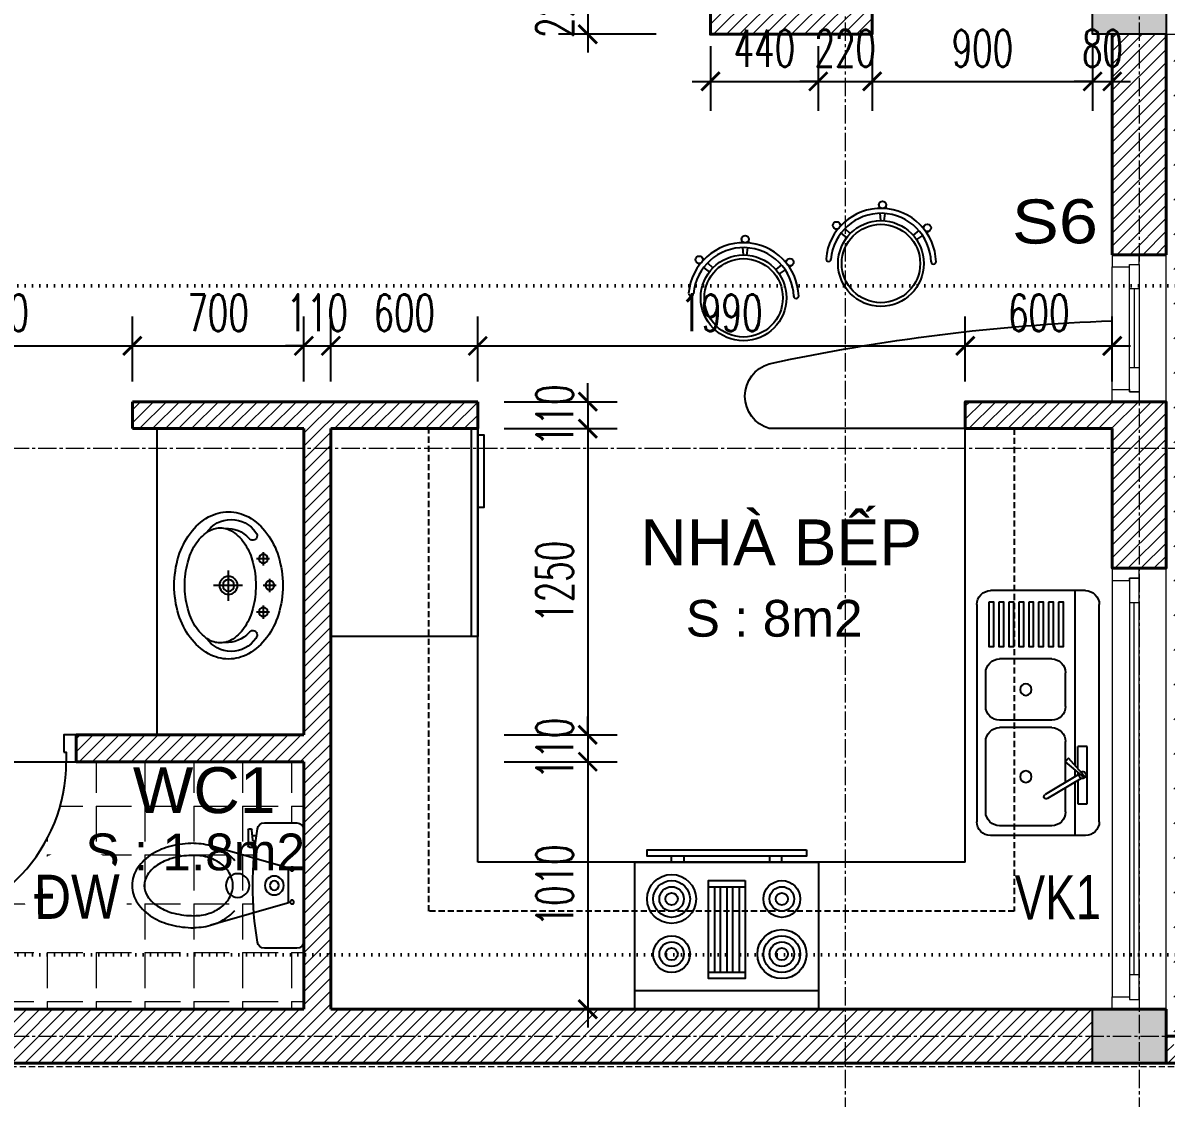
# Model space of a CAD drawing. Header units: millimetres. Extents: x -229618 to 2906, y -178063 to 96806.
# Drawn here: x -200010 to -195343, y -36797 to -32408 of the extents above; entities that cross this region are included whole.
import ezdxf
from ezdxf.enums import TextEntityAlignment as Align

# ---------------------------------------------------------------- set-up
doc = ezdxf.new("R2010")
doc.units = ezdxf.units.MM
doc.header["$LTSCALE"] = 200
doc.header["$MEASUREMENT"] = 0
doc.set_wipeout_variables(frame=1)
doc.header["$PDMODE"] = 3
doc.header["$PDSIZE"] = 50
for name, pattern in [('ACAD_ISO07W100', [3, 0, -3]), ('CENTER2', [1.125, 0.75, -0.125, 0.125, -0.125]), ('DASHED2', [0.375, 0.25, -0.125]), ('HIDDEN2', [0.1875, 0.125, -0.0625])]:
    doc.linetypes.add(name, pattern=pattern)
doc.layers.get('0').update_dxf_attribs({"color": 95, "linetype": 'CONTINUOUS'})
doc.layers.get('DEFPOINTS').update_dxf_attribs({"linetype": 'CONTINUOUS'})
for name, color, linetype, lineweight in [('cat', 1, 'CONTINUOUS', 40), ('hatch', 250, 'CONTINUOUS', 5), ('KH cat', 2, 'HIDDEN2', 50), ('khuat', 8, 'DASHED2', 15), ('nho', 252, 'CONTINUOUS', 15), ('thay', 7, 'CONTINUOUS', 18), ('tim', 18, 'CENTER2', 9)]:
    doc.layers.add(name, color=color, linetype=linetype, lineweight=lineweight)
for name, color, linetype in [('COT', 2, 'CONTINUOUS'), ('CUA', 145, 'CONTINUOUS'), ('DIM', 251, 'CONTINUOUS'), ('NOITHAT', 99, 'CONTINUOUS'), ('TEXT', 33, 'CONTINUOUS'), ('thong ke cua', 7, 'CONTINUOUS'), ('VAT-LIEU', 251, 'CONTINUOUS')]:
    doc.layers.add(name, color=color, linetype=linetype)
doc.styles.add('Aria H iso', font='Vharial_0.ttf')
doc.styles.add('Arial iso', font='vnarial_0.ttf')
doc.styles.add('Scale', font='vnsimli.shx', dxfattribs={"width": 0.65, "bigfont": 'bigfont.shx'})
doc.styles.add('T3', font='Vhavan_0.ttf', dxfattribs={"width": 0.8})
doc.dimstyles.new('Scale', dxfattribs={"dimscale": 75, "dimtxt": 2, "dimasz": 1, "dimexe": 1.6, "dimexo": 0, "dimgap": 0.8, "dimtad": 1, "dimdec": 0, "dimzin": 0, "dimdsep": 46, "dimtxsty": 'Scale', "dimblk": 'ARCHTICK', "dimcen": 0.1, "dimdle": 1, "dimclrd": 256, "dimclre": 256, "dimclrt": 3, "dimadec": 0, "dimazin": 0, "dimtfac": 1, "dimtdec": 0, "dimtix": 1, "dimtmove": 2, "dimatfit": 3, "dimldrblk": 'ARCHTICK', "dimfxl": 0, "dimtolj": 1, "dimtzin": 0, "dimarcsym": 0})
pattern_1 = [(45, (-231220.12, -29953.56), (-26.516504, 26.516504), [])]

# ---------------------------------------------------------------- blocks, each defined once
blk = doc.blocks.new('b4')
at = {"layer": 'NOITHAT'}
for p, q in [((-375, -75), (375, -75)), ((-75, -150), (75, -150)), ((-50, -499.9999), (-50, -150)), ((-25, -150), (-25, -499.9999)), ((0, -499.9999), (0, -150)), ((25, -150), (25, -499.9999)), ((50, -499.9999), (50, -150)), ((75, -499.9999), (-75, -499.9999)), ((-225, -599.9999), (-225, -624.9999)), ((-175, -624.9999), (-175, -599.9999)), ((175, -624.9999), (175, -599.9999)), ((225, -599.9999), (225, -624.9999))]:
    blk.add_line(p, q, dxfattribs=at)
for points in [[(-375, -599.9999), (-375, 0), (375, 0), (375, -599.9999)], [(-75, -524.9999), (-75, -125), (75, -125), (75, -524.9999)], [(-325, -649.9999), (-325, -624.9999), (325, -624.9999), (325, -649.9999)]]:
    blk.add_lwpolyline(points, close=True, dxfattribs=at)
for centre, radius in [((-225, -225.000005), 100), ((-225, -225.000005), 75), ((-225, -225.000005), 50), ((225, -225.000005), 75), ((225, -225.000005), 50), ((-225, -225.000005), 25), ((225, -225.000005), 25), ((225, -450), 100), ((-225, -450), 75), ((-225, -450), 50), ((225, -450), 75), ((225, -450), 50), ((-225, -450), 25), ((225, -450), 25)]:
    blk.add_circle(centre, radius, dxfattribs=at)
blk = doc.blocks.new('A$C64760A6F')
at = {"layer": 'NOITHAT', "linetype": 'Continuous'}
for p, q in [((183.2, 66.3), (94.2, 379.7)), ((328.6, 66.3), (417.7, 379.7)), ((24.1, 222.1), (24.1, 216.9)), ((70.5, 208.1), (28.5, 212)), ((29, 227), (94.2, 227)), ((51.5, 209.9), (51.5, 193.9)), ((74.8, 203.2), (74.8, 202.8)), ((74.8, 202.8), (99, 202.8)), ((79.7, 202.8), (79.7, 195.6)), ((94.2, 202.8), (94.2, 198)), ((99, 222.1), (99, 202.8)), ((0, 161.1), (0, 29)), ((511.8, 29), (511.8, 161.1)), ((323.5, 62.8), (188.3, 62.8)), ((29, 0), (482.9, 0))]:
    blk.add_line(p, q, dxfattribs=at)
for points in [[(83.6, 449.1, -0.061672), (95.2, 542.3, -0.074959), (126.8, 618, -0.107015), (184.8, 679.1, -0.150804), (255.9, 701, -0.150804), (327.1, 679.1, -0.107015), (385, 618, -0.074959), (416.7, 542.3, -0.061672), (428.2, 449.1, -0.061672)], [(132.8, 449.1, -0.061672), (142.8, 530.3, -0.074959), (168.9, 592.5, -0.107015), (212.5, 638.5, -0.150804), (255.9, 651.9, -0.150804), (299.4, 638.5, -0.107015), (343, 592.5, -0.074959), (369, 530.3, -0.061672), (379.1, 449.1, -0.061672)], [(154.5, 281.5, -0.048765), (130.6, 306.9, -0.08725), (96.6, 371.7, -0.077598), (84.5, 449.1, -0.077598)], [(379.1, 449.1, -0.077598), (369.3, 386.4, -0.08725), (343, 336.4, -0.105601), (301.3, 301.1, -0.12364), (255.9, 289.7, -0.12364), (210.5, 301.1, -0.105601), (168.9, 336.4, -0.08725), (142.6, 386.4, -0.077598), (132.8, 449.1, -0.077598)], [(427.3, 449.1, -0.077598), (415.3, 371.7, -0.08725), (381.2, 306.9, -0.048765), (357.3, 281.5, -0.12364)]]:
    blk.add_lwpolyline(points, format="xyb", dxfattribs=at)
for centre, radius in [((255.9, 270.4), 48.3), ((255.9, 120.7), 38.6), ((255.9, 120.7), 18.6), ((188.3, 48.3), 7.73), ((323.5, 48.3), 7.73)]:
    blk.add_circle(centre, radius, dxfattribs=at)
for centre, radius, start, end in [((29, 161.1), 29, 99.3254, 180), ((29, 222.1), 4.83, 90, 180), ((29, 216.9), 4.83, 180, 264.5597), ((255.9, -1221), 1429.5, 80.6746, 99.3254), ((70, 203.2), 4.83, 0, 84.5597), ((94.2, 222.1), 4.83, 0, 90), ((482.9, 161.1), 29, 0, 80.6746), ((187.9, 67.6), 4.83, 195.8599, 270), ((324, 67.6), 4.83, 270, 344.1401), ((29, 29), 29, 180, 270), ((482.9, 29), 29, 270, 0)]:
    blk.add_arc(centre, radius, start, end, dxfattribs=at)
blk = doc.blocks.new('A$C1A7D1725')
at = {"layer": 'CUA'}
for p, q in [((670, 750), (670, 0)), ((100, 690), (310, 690)), ((350, 690), (570, 690))]:
    blk.add_line(p, q, dxfattribs=at)
for points in [[(710, 700), (710, 710), (670, 710), (670, 750), (780, 750), (780, 700)], [(0, 670), (0, 710), (100, 710), (100, 670)], [(0, 670), (0, 710), (670, 710), (670, 670)], [(310, 670), (310, 710), (350, 710), (350, 670)], [(570, 670), (570, 710), (670, 710), (670, 670)], [(710, 50), (710, 40), (670, 40), (670, 0), (780, 0), (780, 50)]]:
    blk.add_lwpolyline(points, close=True, dxfattribs=at)
blk.add_arc((669.9, 709.8), 669.8, 183.4084, 270.006, dxfattribs=at)
blk = doc.blocks.new('ghebar')
for p, q in [((139.6, 195.4), (130.8, 183.1)), ((119.2, 166.8), (101.7, 142.4)), ((139.1, 150.6), (118.7, 128.6)), ((162.6, 176.1), (152.6, 165.3)), ((204.7, 10.5), (174.9, 6.8)), ((240, 15), (224.6, 13.1)), ((204.7, -10.5), (174.9, -6.8)), ((240, -15), (224.6, -13.1)), ((139.1, -150.6), (118.7, -128.6)), ((119.2, -166.8), (101.7, -142.4)), ((139.6, -195.4), (130.8, -183.1)), ((162.6, -176.1), (152.6, -165.3))]:
    blk.add_line(p, q)
for centre, radius in [((150.8, 185.4), 15), ((0, 0), 175), ((0, 0), 160), ((240, 0), 15), ((150.8, -185.4), 15)]:
    blk.add_circle(centre, radius)
for centre, radius, start, end in [((13, 214.6), 10.1, 90.6343, 274.0239), ((0, 0), 205, 273.094, 86.906), ((0, 0), 225, 273.2773, 86.7227), ((13, -214.6), 10.1, 85.9761, 269.3657)]:
    blk.add_arc(centre, radius, start, end)
blk = doc.blocks.new('br7')
at = {"layer": 'NOITHAT'}
for p, q in [((0, -24.4), (0, -71.3)), ((-120.7, -70.3), (-72.4, -70.3)), ((-96.6, -47.8), (-96.6, -94.7)), ((-24.1, -46.9), (24.2, -46.9)), ((72.4, -70.3), (120.7, -70.3)), ((96.6, -47.8), (96.6, -94.7)), ((0, -146.1), (0, -251.3)), ((-55.6, -196.9), (54.6, -196.9))]:
    blk.add_line(p, q, dxfattribs=at)
for points in [[(-267.2, -196.9, 0.128734), (-248.3, -268.9, 0.10631), (-188.9, -336.1, 0.084902), (-105.5, -378, 0.074193), (0, -393.8, 0.074193), (105.5, -378, 0.084902), (188.9, -336.1, 0.10631), (248.3, -268.9, 0.128734), (267.2, -196.9, 0.128734), (248.3, -124.9, 0.10631), (188.9, -57.7, 0.084902), (105.5, -15.7, 0.074193), (0, 0, 0.074193), (-105.5, -15.7, 0.084902), (-188.9, -57.7, 0.10631), (-248.3, -124.9, 0.128734)], [(-208.6, -226.6, 0.148706), (-194.7, -272.3, 0.107099), (-147.5, -317.8, 0.07588), (-83.4, -345, 0.062731), (0, -355.5, 0.062731), (83.4, -345, 0.07588), (147.5, -317.8, 0.107099), (194.7, -272.3, 0.148706), (208.6, -226.6, 0.148706), (194.7, -181, 0.107099), (147.5, -135.5, 0.07588), (83.4, -108.2, 0.062731), (0, -97.7, 0.062731), (-83.4, -108.2, 0.07588), (-147.5, -135.5, 0.107099), (-194.7, -181, 0.148706)]]:
    blk.add_lwpolyline(points, format="xyb", close=True, dxfattribs=at)
for centre, radius in [((0, -46.9), 16.4), ((-96.6, -70.3), 16.4), ((96.6, -70.3), 16.4), ((0, -196.9), 32.8), ((0, -196.9), 21.1)]:
    blk.add_circle(centre, radius, dxfattribs=at)
for centre, radius, start, end in [((-131, -187), 108.3, 124.3843, 235.9122), ((-99.5, -202.7), 107.5, 132.2084, 183.6092), ((-180.3, -109.1), 16.4, 301.6026, 135.863), ((180.3, -109.1), 16.4, 44.137, 238.3974), ((99.5, -202.7), 107.5, 356.3908, 47.7916), ((131, -187), 108.3, 304.0878, 55.6157)]:
    blk.add_arc(centre, radius, start, end, dxfattribs=at)
blk = doc.blocks.new('cr2k')
for p, q in [((-543.4, 0), (343.4, 0)), ((-599.8, -56.4), (-599.8, -443.5)), ((-470.1, -49.9), (-235.8, -49.9)), ((-470.1, -87.5), (-470.1, -49.9)), ((-374.6, -87.5), (-470.1, -87.5)), ((-366.5, -74), (-449.3, -211.7)), ((-349, -82.3), (-432.4, -221.1)), ((-366.4, -73.8), (-366.5, -74)), ((-299.3, -139.1), (-362, -64.8)), ((-356.9, -60.2), (-284.6, -125.1)), ((-342.9, -87.5), (-352.1, -87.5)), ((-348.9, -82.2), (-349, -82.3)), ((-326.5, -87.5), (-235.8, -87.5)), ((-235.8, -49.9), (-235.8, -87.5)), ((399.8, -56.4), (399.8, -443.5)), ((-382.2, -100.1), (-598.7, -100.1)), ((-503.4, -137.6), (-404.7, -137.6)), ((-382.2, -137.6), (-215.9, -137.6)), ((-332.3, -100.1), (-359.7, -100.1)), ((399.8, -100.1), (-312.4, -100.1)), ((-284.6, -125.1), (-299.3, -139.1)), ((-73, -137.6), (64.5, -137.6)), ((-559.8, -194), (-559.8, -407.4)), ((-159.4, -194), (-159.4, -407.4)), ((-129.4, -194), (-129.4, -407.4)), ((121, -194), (121, -407.4)), ((-503.4, -463.8), (-215.9, -463.8)), ((-73, -463.8), (64.5, -463.8)), ((343.4, -499.9), (-543.4, -499.9))]:
    blk.add_line(p, q)
for points in [[(352.6, -166.6), (171.3, -166.6), (171.3, -146.3), (352.6, -146.3)], [(352.6, -207.1), (171.3, -207.1), (171.3, -186.8), (352.6, -186.8)], [(352.6, -247.7), (171.3, -247.7), (171.3, -227.4), (352.6, -227.4)], [(352.6, -288.3), (171.3, -288.3), (171.3, -268), (352.6, -268)], [(352.6, -328.8), (171.3, -328.8), (171.3, -308.5), (352.6, -308.5)], [(352.6, -369.4), (171.3, -369.4), (171.3, -349.1), (352.6, -349.1)], [(352.6, -410), (171.3, -410), (171.3, -389.7), (352.6, -389.7)], [(352.6, -450.5), (171.3, -450.5), (171.3, -430.3), (352.6, -430.3)]]:
    blk.add_lwpolyline(points, close=True)
for centre in [(-359.6, -300.1), (-4.2, -300.1)]:
    blk.add_circle(centre, 23.4)
for centre, radius, start, end in [((-543.4, -56.4), 56.4, 89.9999, 180), ((343.4, -56.4), 56.4, 0, 90.0001), ((-352.5, -68.3), 14.3, 331.1886, 289.501), ((-356.5, -65.8), 5.65, 94.3974, 170.1439), ((-503.4, -194), 56.4, 90, 180), ((-215.9, -194), 56.4, 0, 90), ((-73, -194), 56.4, 90, 180), ((64.5, -194), 56.4, 0, 90), ((-440.7, -216.2), 9.67, 152.0442, 329.8501), ((-503.4, -407.4), 56.4, 180, 270), ((-215.9, -407.4), 56.4, 270, 0), ((-73, -407.4), 56.4, 180, 270), ((64.5, -407.4), 56.4, 270, 0), ((-543.4, -443.5), 56.4, 180, 270), ((343.4, -443.5), 56.4, 270, 0)]:
    blk.add_arc(centre, radius, start, end)
blk = doc.blocks.new('_ArchTick')
at = {"color": 0, "linetype": 'ByBlock', "const_width": 0.15}
blk.add_lwpolyline([(-0.5, -0.5), (0.5, 0.5)], dxfattribs=at)
blk = doc.blocks.new('*D282')
at = {"layer": 'DEFPOINTS', "color": 0, "linetype": 'Continuous'}
for p in [(-199563, -33726.6), (-200743, -33871.5), (-199563, -33871.5)]:
    blk.add_point(p, dxfattribs=at)
at = {"layer": 'DIM', "linetype": 'Continuous', "lineweight": -2}
for p, q in [((-200743, -33871.5), (-200743, -33606.6)), ((-199563, -33871.5), (-199563, -33606.6)), ((-200818, -33726.6), (-199488, -33726.6))]:
    blk.add_line(p, q, dxfattribs=at)
at = {"layer": 'DIM', "linetype": 'Continuous', "lineweight": -2, "xscale": 75, "yscale": 75, "zscale": 75, "rotation": 180}
blk.add_blockref('_ArchTick', (-200743, -33726.6), dxfattribs=at)
at = {"layer": 'DIM', "linetype": 'Continuous', "lineweight": -2, "xscale": 75, "yscale": 75, "zscale": 75}
blk.add_blockref('_ArchTick', (-199563, -33726.6), dxfattribs=at)
at = {"layer": 'DIM', "color": 3, "linetype": 'Continuous', "insert": (-200153, -33591.6), "char_height": 150, "attachment_point": 5, "style": 'Scale'}
blk.add_mtext('\\A1;1180', dxfattribs=at)
blk = doc.blocks.new('*D283')
at = {"layer": 'DEFPOINTS', "color": 0, "linetype": 'Continuous'}
for p in [(-198863, -33726.6), (-199563, -33871.5), (-198863, -33871.5)]:
    blk.add_point(p, dxfattribs=at)
at = {"layer": 'DIM', "linetype": 'Continuous', "lineweight": -2}
for p, q in [((-199563, -33871.5), (-199563, -33606.6)), ((-198863, -33871.5), (-198863, -33606.6)), ((-199638, -33726.6), (-198788, -33726.6))]:
    blk.add_line(p, q, dxfattribs=at)
at = {"layer": 'DIM', "linetype": 'Continuous', "lineweight": -2, "xscale": 75, "yscale": 75, "zscale": 75, "rotation": 180}
blk.add_blockref('_ArchTick', (-199563, -33726.6), dxfattribs=at)
at = {"layer": 'DIM', "linetype": 'Continuous', "lineweight": -2, "xscale": 75, "yscale": 75, "zscale": 75}
blk.add_blockref('_ArchTick', (-198863, -33726.6), dxfattribs=at)
at = {"layer": 'DIM', "color": 3, "linetype": 'Continuous', "insert": (-199213, -33591.6), "char_height": 150, "attachment_point": 5, "style": 'Scale'}
blk.add_mtext('\\A1;700', dxfattribs=at)
blk = doc.blocks.new('*D284')
at = {"layer": 'DEFPOINTS', "color": 0, "linetype": 'Continuous'}
for p in [(-198753, -33726.6), (-198863, -33871.5), (-198753, -33871.5)]:
    blk.add_point(p, dxfattribs=at)
at = {"layer": 'DIM', "linetype": 'Continuous', "lineweight": -2}
for p, q in [((-198863, -33871.5), (-198863, -33606.6)), ((-198753, -33871.5), (-198753, -33606.6)), ((-198863, -33726.6), (-198938, -33726.6)), ((-198863, -33726.6), (-198753, -33726.6)), ((-198753, -33726.6), (-198678, -33726.6))]:
    blk.add_line(p, q, dxfattribs=at)
at = {"layer": 'DIM', "linetype": 'Continuous', "lineweight": -2, "xscale": 75, "yscale": 75, "zscale": 75}
blk.add_blockref('_ArchTick', (-198863, -33726.6), dxfattribs=at)
at = {"layer": 'DIM', "linetype": 'Continuous', "lineweight": -2, "xscale": 75, "yscale": 75, "zscale": 75, "rotation": 180}
blk.add_blockref('_ArchTick', (-198753, -33726.6), dxfattribs=at)
at = {"layer": 'DIM', "color": 3, "linetype": 'Continuous', "insert": (-198808, -33591.6), "char_height": 150, "attachment_point": 5, "style": 'Scale'}
blk.add_mtext('\\A1;110', dxfattribs=at)
blk = doc.blocks.new('*D285')
at = {"layer": 'DEFPOINTS', "color": 0, "linetype": 'Continuous'}
for p in [(-198153, -33726.6), (-198753, -33871.5), (-198153, -33871.5)]:
    blk.add_point(p, dxfattribs=at)
at = {"layer": 'DIM', "linetype": 'Continuous', "lineweight": -2}
for p, q in [((-198753, -33871.5), (-198753, -33606.6)), ((-198153, -33871.5), (-198153, -33606.6)), ((-198828, -33726.6), (-198078, -33726.6))]:
    blk.add_line(p, q, dxfattribs=at)
at = {"layer": 'DIM', "linetype": 'Continuous', "lineweight": -2, "xscale": 75, "yscale": 75, "zscale": 75, "rotation": 180}
blk.add_blockref('_ArchTick', (-198753, -33726.6), dxfattribs=at)
at = {"layer": 'DIM', "linetype": 'Continuous', "lineweight": -2, "xscale": 75, "yscale": 75, "zscale": 75}
blk.add_blockref('_ArchTick', (-198153, -33726.6), dxfattribs=at)
at = {"layer": 'DIM', "color": 3, "linetype": 'Continuous', "insert": (-198453, -33591.6), "char_height": 150, "attachment_point": 5, "style": 'Scale'}
blk.add_mtext('\\A1;600', dxfattribs=at)
blk = doc.blocks.new('*D286')
at = {"layer": 'DEFPOINTS', "color": 0, "linetype": 'Continuous'}
for p in [(-196163, -33726.6), (-198153, -33871.5), (-196163, -33871.5)]:
    blk.add_point(p, dxfattribs=at)
at = {"layer": 'DIM', "linetype": 'Continuous', "lineweight": -2}
for p, q in [((-198153, -33871.5), (-198153, -33606.6)), ((-196163, -33871.5), (-196163, -33606.6)), ((-198228, -33726.6), (-196088, -33726.6))]:
    blk.add_line(p, q, dxfattribs=at)
at = {"layer": 'DIM', "linetype": 'Continuous', "lineweight": -2, "xscale": 75, "yscale": 75, "zscale": 75, "rotation": 180}
blk.add_blockref('_ArchTick', (-198153, -33726.6), dxfattribs=at)
at = {"layer": 'DIM', "linetype": 'Continuous', "lineweight": -2, "xscale": 75, "yscale": 75, "zscale": 75}
blk.add_blockref('_ArchTick', (-196163, -33726.6), dxfattribs=at)
at = {"layer": 'DIM', "color": 3, "linetype": 'Continuous', "insert": (-197158, -33591.6), "char_height": 150, "attachment_point": 5, "style": 'Scale'}
blk.add_mtext('\\A1;1990', dxfattribs=at)
blk = doc.blocks.new('*D287')
at = {"layer": 'DEFPOINTS', "color": 0, "linetype": 'Continuous'}
for p in [(-195563, -33726.6), (-196163, -33871.5), (-195563, -33871.5)]:
    blk.add_point(p, dxfattribs=at)
at = {"layer": 'DIM', "linetype": 'Continuous', "lineweight": -2}
for p, q in [((-196163, -33871.5), (-196163, -33606.6)), ((-195563, -33871.5), (-195563, -33606.6)), ((-196238, -33726.6), (-195488, -33726.6))]:
    blk.add_line(p, q, dxfattribs=at)
at = {"layer": 'DIM', "linetype": 'Continuous', "lineweight": -2, "xscale": 75, "yscale": 75, "zscale": 75, "rotation": 180}
blk.add_blockref('_ArchTick', (-196163, -33726.6), dxfattribs=at)
at = {"layer": 'DIM', "linetype": 'Continuous', "lineweight": -2, "xscale": 75, "yscale": 75, "zscale": 75}
blk.add_blockref('_ArchTick', (-195563, -33726.6), dxfattribs=at)
at = {"layer": 'DIM', "color": 3, "linetype": 'Continuous', "insert": (-195863, -33591.6), "char_height": 150, "attachment_point": 5, "style": 'Scale'}
blk.add_mtext('\\A1;600', dxfattribs=at)
blk = doc.blocks.new('*D309')
at = {"layer": 'DEFPOINTS', "color": 0, "linetype": 'Continuous'}
for p in [(-197424.5, -32234.5), (-197704, -32454.5), (-197424.5, -32454.5)]:
    blk.add_point(p, dxfattribs=at)
at = {"layer": 'DIM', "linetype": 'Continuous', "lineweight": -2}
for p, q in [((-197704, -32234.5), (-197704, -32159.5)), ((-197424.5, -32234.5), (-197824, -32234.5)), ((-197704, -32234.5), (-197704, -32454.5)), ((-197424.5, -32454.5), (-197824, -32454.5)), ((-197704, -32454.5), (-197704, -32529.5))]:
    blk.add_line(p, q, dxfattribs=at)
at = {"layer": 'DIM', "linetype": 'Continuous', "lineweight": -2, "xscale": 75, "yscale": 75, "zscale": 75}
for p, rotation in [((-197704, -32234.5), 270), ((-197704, -32454.5), 90)]:
    blk.add_blockref('_ArchTick', p, dxfattribs=dict(at, rotation=rotation))
at = {"layer": 'DIM', "color": 3, "linetype": 'Continuous', "insert": (-197839, -32344.5), "char_height": 150, "attachment_point": 5, "rotation": 90, "style": 'Scale'}
blk.add_mtext('\\A1;220', dxfattribs=at)
blk = doc.blocks.new('*D310')
at = {"layer": 'DEFPOINTS', "color": 0, "linetype": 'Continuous'}
for p in [(-198045.3, -33954.5), (-198045.3, -34064.5), (-197704, -34064.5)]:
    blk.add_point(p, dxfattribs=at)
at = {"layer": 'DIM', "linetype": 'Continuous', "lineweight": -2}
for p, q in [((-197704, -33954.5), (-197704, -33879.5)), ((-198045.3, -33954.5), (-197584, -33954.5)), ((-197704, -33954.5), (-197704, -34064.5)), ((-198045.3, -34064.5), (-197584, -34064.5)), ((-197704, -34064.5), (-197704, -34139.5))]:
    blk.add_line(p, q, dxfattribs=at)
at = {"layer": 'DIM', "linetype": 'Continuous', "lineweight": -2, "xscale": 75, "yscale": 75, "zscale": 75}
for p, rotation in [((-197704, -33954.5), 270), ((-197704, -34064.5), 90)]:
    blk.add_blockref('_ArchTick', p, dxfattribs=dict(at, rotation=rotation))
at = {"layer": 'DIM', "color": 3, "linetype": 'Continuous', "insert": (-197839, -34009.5), "char_height": 150, "attachment_point": 5, "rotation": 90, "style": 'Scale'}
blk.add_mtext('\\A1;110', dxfattribs=at)
blk = doc.blocks.new('*D311')
at = {"layer": 'DEFPOINTS', "color": 0, "linetype": 'Continuous'}
for p in [(-198045.3, -34064.5), (-198045.3, -35314.5), (-197704, -35314.5)]:
    blk.add_point(p, dxfattribs=at)
at = {"layer": 'DIM', "linetype": 'Continuous', "lineweight": -2}
for p, q in [((-197704, -33989.5), (-197704, -35389.5)), ((-198045.3, -34064.5), (-197584, -34064.5)), ((-198045.3, -35314.5), (-197584, -35314.5))]:
    blk.add_line(p, q, dxfattribs=at)
at = {"layer": 'DIM', "linetype": 'Continuous', "lineweight": -2, "xscale": 75, "yscale": 75, "zscale": 75}
for p, rotation in [((-197704, -34064.5), 90), ((-197704, -35314.5), 270)]:
    blk.add_blockref('_ArchTick', p, dxfattribs=dict(at, rotation=rotation))
at = {"layer": 'DIM', "color": 3, "linetype": 'Continuous', "insert": (-197839, -34689.5), "char_height": 150, "attachment_point": 5, "rotation": 90, "style": 'Scale'}
blk.add_mtext('\\A1;1250', dxfattribs=at)
blk = doc.blocks.new('*D312')
at = {"layer": 'DEFPOINTS', "color": 0, "linetype": 'Continuous'}
for p in [(-198045.3, -35314.5), (-198045.3, -35424.5), (-197704, -35424.5)]:
    blk.add_point(p, dxfattribs=at)
at = {"layer": 'DIM', "linetype": 'Continuous', "lineweight": -2}
for p, q in [((-197704, -35314.5), (-197704, -35239.5)), ((-198045.3, -35314.5), (-197584, -35314.5)), ((-197704, -35314.5), (-197704, -35424.5)), ((-198045.3, -35424.5), (-197584, -35424.5)), ((-197704, -35424.5), (-197704, -35499.5))]:
    blk.add_line(p, q, dxfattribs=at)
at = {"layer": 'DIM', "linetype": 'Continuous', "lineweight": -2, "xscale": 75, "yscale": 75, "zscale": 75}
for p, rotation in [((-197704, -35314.5), 270), ((-197704, -35424.5), 90)]:
    blk.add_blockref('_ArchTick', p, dxfattribs=dict(at, rotation=rotation))
at = {"layer": 'DIM', "color": 3, "linetype": 'Continuous', "insert": (-197839, -35369.5), "char_height": 150, "attachment_point": 5, "rotation": 90, "style": 'Scale'}
blk.add_mtext('\\A1;110', dxfattribs=at)
blk = doc.blocks.new('*D313')
at = {"layer": 'DEFPOINTS', "color": 0, "linetype": 'Continuous'}
for p in [(-198045.3, -35424.5), (-198045.3, -36434.5), (-197704, -36434.5)]:
    blk.add_point(p, dxfattribs=at)
at = {"layer": 'DIM', "linetype": 'Continuous', "lineweight": -2}
for p, q in [((-197704, -35349.5), (-197704, -36509.5)), ((-198045.3, -35424.5), (-197584, -35424.5)), ((-198045.3, -36434.5), (-197584, -36434.5))]:
    blk.add_line(p, q, dxfattribs=at)
at = {"layer": 'DIM', "linetype": 'Continuous', "lineweight": -2, "xscale": 75, "yscale": 75, "zscale": 75}
for p, rotation in [((-197704, -35424.5), 90), ((-197704, -36434.5), 270)]:
    blk.add_blockref('_ArchTick', p, dxfattribs=dict(at, rotation=rotation))
at = {"layer": 'DIM', "color": 3, "linetype": 'Continuous', "insert": (-197839, -35929.5), "char_height": 150, "attachment_point": 5, "rotation": 90, "style": 'Scale'}
blk.add_mtext('\\A1;1010', dxfattribs=at)
blk = doc.blocks.new('*D317')
at = {"layer": 'DEFPOINTS', "color": 0, "linetype": 'Continuous'}
for p in [(-197203, -32503.5), (-196763, -32503.5), (-196763, -32647.3)]:
    blk.add_point(p, dxfattribs=at)
at = {"layer": 'DIM', "linetype": 'Continuous', "lineweight": -2}
for p, q in [((-197203, -32503.5), (-197203, -32767.3)), ((-196763, -32503.5), (-196763, -32767.3)), ((-197278, -32647.3), (-196688, -32647.3))]:
    blk.add_line(p, q, dxfattribs=at)
at = {"layer": 'DIM', "linetype": 'Continuous', "lineweight": -2, "xscale": 75, "yscale": 75, "zscale": 75, "rotation": 180}
blk.add_blockref('_ArchTick', (-197203, -32647.3), dxfattribs=at)
at = {"layer": 'DIM', "linetype": 'Continuous', "lineweight": -2, "xscale": 75, "yscale": 75, "zscale": 75}
blk.add_blockref('_ArchTick', (-196763, -32647.3), dxfattribs=at)
at = {"layer": 'DIM', "color": 3, "linetype": 'Continuous', "insert": (-196983, -32512.3), "char_height": 150, "attachment_point": 5, "style": 'Scale'}
blk.add_mtext('\\A1;440', dxfattribs=at)
blk = doc.blocks.new('*D318')
at = {"layer": 'DEFPOINTS', "color": 0, "linetype": 'Continuous'}
for p in [(-196763, -32503.5), (-196543, -32503.5), (-196543, -32647.3)]:
    blk.add_point(p, dxfattribs=at)
at = {"layer": 'DIM', "linetype": 'Continuous', "lineweight": -2}
for p, q in [((-196763, -32503.5), (-196763, -32767.3)), ((-196543, -32503.5), (-196543, -32767.3)), ((-196763, -32647.3), (-196838, -32647.3)), ((-196763, -32647.3), (-196543, -32647.3)), ((-196543, -32647.3), (-196468, -32647.3))]:
    blk.add_line(p, q, dxfattribs=at)
at = {"layer": 'DIM', "linetype": 'Continuous', "lineweight": -2, "xscale": 75, "yscale": 75, "zscale": 75}
blk.add_blockref('_ArchTick', (-196763, -32647.3), dxfattribs=at)
at = {"layer": 'DIM', "linetype": 'Continuous', "lineweight": -2, "xscale": 75, "yscale": 75, "zscale": 75, "rotation": 180}
blk.add_blockref('_ArchTick', (-196543, -32647.3), dxfattribs=at)
at = {"layer": 'DIM', "color": 3, "linetype": 'Continuous', "insert": (-196653, -32512.3), "char_height": 150, "attachment_point": 5, "style": 'Scale'}
blk.add_mtext('\\A1;220', dxfattribs=at)
blk = doc.blocks.new('*D319')
at = {"layer": 'DEFPOINTS', "color": 0, "linetype": 'Continuous'}
for p in [(-196543, -32503.5), (-195643, -32503.5), (-195643, -32647.3)]:
    blk.add_point(p, dxfattribs=at)
at = {"layer": 'DIM', "linetype": 'Continuous', "lineweight": -2}
for p, q in [((-196543, -32503.5), (-196543, -32767.3)), ((-195643, -32503.5), (-195643, -32767.3)), ((-196618, -32647.3), (-195568, -32647.3))]:
    blk.add_line(p, q, dxfattribs=at)
at = {"layer": 'DIM', "linetype": 'Continuous', "lineweight": -2, "xscale": 75, "yscale": 75, "zscale": 75, "rotation": 180}
blk.add_blockref('_ArchTick', (-196543, -32647.3), dxfattribs=at)
at = {"layer": 'DIM', "linetype": 'Continuous', "lineweight": -2, "xscale": 75, "yscale": 75, "zscale": 75}
blk.add_blockref('_ArchTick', (-195643, -32647.3), dxfattribs=at)
at = {"layer": 'DIM', "color": 3, "linetype": 'Continuous', "insert": (-196093, -32512.3), "char_height": 150, "attachment_point": 5, "style": 'Scale'}
blk.add_mtext('\\A1;900', dxfattribs=at)
blk = doc.blocks.new('*D320')
at = {"layer": 'DEFPOINTS', "color": 0, "linetype": 'Continuous'}
for p in [(-195643, -32503.5), (-195563, -32503.5), (-195563, -32647.3)]:
    blk.add_point(p, dxfattribs=at)
at = {"layer": 'DIM', "linetype": 'Continuous', "lineweight": -2}
for p, q in [((-195643, -32503.5), (-195643, -32767.3)), ((-195563, -32503.5), (-195563, -32767.3)), ((-195643, -32647.3), (-195718, -32647.3)), ((-195643, -32647.3), (-195563, -32647.3)), ((-195563, -32647.3), (-195488, -32647.3))]:
    blk.add_line(p, q, dxfattribs=at)
at = {"layer": 'DIM', "linetype": 'Continuous', "lineweight": -2, "xscale": 75, "yscale": 75, "zscale": 75}
blk.add_blockref('_ArchTick', (-195643, -32647.3), dxfattribs=at)
at = {"layer": 'DIM', "linetype": 'Continuous', "lineweight": -2, "xscale": 75, "yscale": 75, "zscale": 75, "rotation": 180}
blk.add_blockref('_ArchTick', (-195563, -32647.3), dxfattribs=at)
at = {"layer": 'DIM', "color": 3, "linetype": 'Continuous', "insert": (-195603, -32512.3), "char_height": 150, "attachment_point": 5, "style": 'Scale'}
blk.add_mtext('\\A1;80', dxfattribs=at)
blk = doc.blocks.new('kh cua')
at = {"ltscale": 600}
blk.add_wipeout([(0, 210.4), (-65, 200.1), (-123.6, 170.2), (-170.2, 123.6), (-200.1, 65), (-210.4, 0), (-200.1, -65), (-170.2, -123.6), (-123.6, -170.2), (-65, -200.1), (0, -210.4), (65, -200.1), (123.6, -170.2), (170.2, -123.6), (200.1, -65), (210.4, 0), (200.1, 65), (170.2, 123.6), (123.6, 170.2), (65, 200.1)], dxfattribs=at).dxf.layer = 'thong ke cua'
at = {"layer": 'thong ke cua', "color": 1, "style": 'T3', "width": 0.973787}
blk.add_attdef('AA', text='', height=180, rotation=0.3157, dxfattribs=at).set_placement((-171.5, -80.9), (179.8, -78.9), align=Align.FIT)

msp = doc.modelspace()

# ---------------------------------------------------------------- hatches: boundary and pattern name
at = {"layer": 'hatch', "linetype": 'Continuous'}
h = msp.add_hatch(dxfattribs=at)
h.set_pattern_fill('BT', color=256, scale=100, style=0)
h.set_pattern_definition([(0, (83.29, 12.83), (0, 100), [0, -100]), (0, (12.65, 56.06), (0, 100), [0, -100]), (0, (15.78, 38.46), (0, 100), [0, -100]), (0, (51, 46.67), (0, 100), [0, -100]), (0, (32.02, 75.43), (0, 100), [0, -100]), (0, (26.93, 62.72), (0, 100), [0, -100]), (0, (35.94, 84.04), (0, 100), [0, -100]), (0, (22.04, 92.45), (0, 100), [0, -100]), (0, (41.22, 70.54), (0, 100), [0, -100]), (0, (9.13, 70.93), (0, 100), [0, -100]), (0, (73.12, 71.32), (0, 100), [0, -100]), (0, (87.6, 74.06), (0, 100), [0, -100]), (0, (80.16, 63.89), (0, 100), [0, -100]), (0, (82.32, 50.2), (0, 100), [0, -100]), (0, (56.29, 62.13), (0, 100), [0, -100]), (0, (55.51, 34.55), (0, 100), [0, -100]), (0, (55.51, 25.94), (0, 100), [0, -100]), (0, (8.15, 23.98), (0, 100), [0, -100]), (0, (47.68, 35.72), (0, 100), [0, -100]), (0, (48.07, 2.46), (0, 100), [0, -100]), (0, (37.31, 23.79), (0, 100), [0, -100]), (0, (38.09, 14), (0, 100), [0, -100]), (0, (25.17, 6.77), (0, 100), [0, -100]), (0, (31.83, 20.07), (0, 100), [0, -100]), (0, (27.13, 24.18), (0, 100), [0, -100]), (45, (79.99, 21.105), (0, 100.00003), [8, -133.4214]), (135, (85.65, 26.76), (-100.00003, 0), [8, -133.4214]), (270, (79.99, 32.42), (100, -2e-14), [11.3137, -88.6863]), (180, (76.52, 22.38), (-1e-14, -100), [12, -88]), (270, (64.52, 22.38), (100, -2e-14), [12, -88]), (45, (64.52, 10.38), (0, 100.00003), [16.9706, -124.4508]), (90, (39.51, 29.29), (-100, 6e-15), [16.8, -83.2]), (180, (39.51, 46.09), (-1e-14, -100), [16.8, -83.2]), (315, (22.714, 46.095), (100.00003, -2e-14), [23.7588, -117.6626]), (135, (25.28, 11.31), (-100.00003, 0), [7, -134.4214]), (225, (20.33, 16.26), (-1e-14, -100.00003), [7, -134.4214]), (0, (15.38, 11.31), (0, 100), [9.8995, -90.1005]), (0, (61.83, 78.92), (0, 100), [13.75, -86.25]), (90, (75.58, 78.92), (-100, 6e-15), [13.75, -86.25]), (225, (75.584, 92.67), (-1e-14, -100.00003), [19.4454, -121.9759]), (270, (50.27, 80.91), (100, -2e-14), [12.5, -87.5]), (0, (50.27, 68.41), (0, 100), [12.5, -87.5]), (135, (62.77, 68.41), (-100.00003, 0), [17.6777, -123.7437]), (45, (56.63, 84.76), (0, 100.00003), [8.5, -132.9214]), (135, (62.64, 90.77), (-100.00003, 0), [8.5, -132.9214]), (270, (56.63, 96.78), (100, -2e-14), [12.0208, -87.9792]), (135, (17.366, 77.56), (-100.00003, 0), [14.1421, -127.2792]), (0, (7.37, 77.56), (0, 100), [10, -90]), (270, (7.37, 87.56), (100, -2e-14), [10, -90]), (45, (0, 0), (-49.497475, 49.497475), []), (45, (35, 0), (-49.497475, 49.497475), [])])
h.paths.add_polyline_path([(-200963, -26684.5), (-200743, -26684.5), (-200743, -26904.5), (-200963, -26904.5)])
h.paths.add_polyline_path([(-195563, -32234.5), (-195343, -32234.5), (-195343, -32454.5), (-195563, -32454.5)])
h.paths.add_polyline_path([(-196763, -28634.5), (-196543, -28634.5), (-196543, -28854.5), (-196763, -28854.5)])
h.paths.add_polyline_path([(-208763, -29834.5), (-208543, -29834.5), (-208543, -30054.5), (-208763, -30054.5)])
h.paths.add_polyline_path([(-207263, -29834.5), (-207043, -29834.5), (-207043, -30054.5), (-207263, -30054.5)])
h.paths.add_polyline_path([(-207263, -26684.5), (-207043, -26684.5), (-207043, -26904.5), (-207263, -26904.5)])
h.paths.add_polyline_path([(-195563, -32234.5), (-195643, -32234.5), (-195643, -32454.4), (-195563, -32454.4)])
h.paths.add_polyline_path([(-203363, -33954.5), (-203143, -33954.5), (-203143, -34254.5), (-203363, -34254.5)])
h.paths.add_polyline_path([(-203443, -36654.5), (-203443, -36434.5), (-203143, -36434.5), (-203143, -36654.5)])
h.paths.add_polyline_path([(-208463, -36434.5), (-208463, -36654.5), (-208763, -36654.5), (-208763, -36434.5)])
h.paths.add_polyline_path([(-195643, -36654.5), (-195643, -36434.5), (-195343, -36434.5), (-195343, -36654.5)])
h.paths.add_polyline_path([(-200663, -28634.5), (-200663, -28854.5), (-200963, -28854.5), (-200963, -28634.5)])
h.paths.add_polyline_path([(-203443, -30054.5), (-203443, -29834.5), (-203143, -29834.5), (-203143, -30054.5)])
h.paths.add_polyline_path([(-208463, -32234.5), (-208463, -32454.5), (-208763, -32454.5), (-208763, -32234.5)])
h.paths.add_polyline_path([(-200963, -32154.5), (-200743, -32154.5), (-200743, -32454.5), (-200963, -32454.5)])
h.paths.add_polyline_path([(-200663, -36434.5), (-200663, -36654.5), (-200963, -36654.5), (-200963, -36434.5)])
h = msp.add_hatch(dxfattribs=at)
h.set_pattern_fill('ANSI31', color=256, scale=300, style=0)
h.set_pattern_definition([(45, (-235340.12, -37193.56), (-26.516504, 26.516504), [])])
h.paths.add_polyline_path([(-201903, -29834.5), (-203143, -29834.5), (-203143, -29944.5), (-202013, -29944.5), (-202013, -30319.5), (-202013, -30584.5), (-201903, -30556.8)])
h.paths.add_polyline_path([(-203253, -26794.5), (-203363, -26794.5), (-203363, -26684.5), (-203253, -26684.5)])
h.paths.add_polyline_path([(-203253, -26904.5), (-203363, -26904.5), (-203363, -26794.5), (-203253, -26794.5)])
h.paths.add_polyline_path([(-203143, -26904.5), (-203253, -26904.5), (-203253, -26794.5), (-203143, -26794.5)])
h.paths.add_polyline_path([(-203143, -26794.5), (-203253, -26794.5), (-203253, -26684.5), (-203143, -26684.5)])
h.paths.add_polyline_path([(-200743, -30264), (-200963, -30319.5), (-200963, -28854.5), (-200743, -28854.5)])
h.paths.add_polyline_path([(-199653, -28854.5), (-200633, -28854.5), (-200633, -28634.5), (-200963, -28634.5), (-200963, -28524.5), (-199653, -28524.5)])
h.paths.add_polyline_path([(-200963, -26904.5), (-203143, -26904.5), (-203143, -26684.5), (-200963, -26684.5)])
h.paths.add_polyline_path([(-203363, -26904.5), (-206763, -26904.5), (-206763, -27014.5), (-207263, -27014.5), (-207263, -26904.5), (-207043, -26904.5), (-207043, -26684.5), (-203363, -26684.5)])
h.paths.add_polyline_path([(-196763, -28854.5), (-197203, -28854.5), (-197203, -28634.5), (-196763, -28634.5)])
h.paths.add_polyline_path([(-196543, -32234.5), (-196763, -32234.5), (-196763, -30054.5), (-197203, -30054.5), (-197203, -29834.5), (-196543, -29834.5)])
h.paths.add_polyline_path([(-196763, -32454.5), (-197203, -32454.5), (-197203, -32234.5), (-196763, -32234.5)])
h.paths.add_polyline_path([(-195343, -33324.5), (-195563, -33324.5), (-195563, -32454.5), (-195343, -32454.5)])
h.paths.add_polyline_path([(-200743, -27544.5), (-200963, -27544.5), (-200963, -26904.5), (-200743, -26904.5)])
h.paths.add_polyline_path([(-196763, -32234.5), (-196543, -32234.5), (-196543, -32454.5), (-196763, -32454.5)])
h.paths.add_polyline_path([(-195563, -33324.5), (-195343, -33324.5), (-195343, -33354.5), (-195563, -33354.5)])
h.paths.add_polyline_path([(-195563, -34064.5), (-195343, -34064.5), (-195343, -34634.5), (-195563, -34634.5)])
h.paths.add_polyline_path([(-196163, -34064.5), (-195343, -34064.5), (-195343, -33954.5), (-196163, -33954.5)])
h.paths.add_polyline_path([(-200633, -28854.5), (-200663, -28854.5), (-200663, -28634.5), (-200633, -28634.5)])
h = msp.add_hatch(dxfattribs=at)
h.set_pattern_fill('ANSI31', color=256, scale=300, style=0)
h.set_pattern_definition(pattern_1)
edge = h.paths.add_edge_path()
edge.add_line((-193093, -36544.5), (-193093, -36654.5))
edge.add_line((-193093, -36654.5), (-195343, -36654.5))
edge.add_line((-195343, -36654.5), (-195343, -36544.5))
edge.add_line((-195343, -36544.5), (-195319.8, -36544.5))
edge.add_arc((-195243, -36544.5), 76.7, 180, 360)
edge.add_line((-195166.3, -36544.5), (-193093, -36544.5))
h.paths.add_polyline_path([(-192983, -33299.5), (-192873, -33299.5), (-192873, -36434.5), (-192983, -36434.5)])
h.paths.add_polyline_path([(-192873, -30039.5), (-192983, -30039.5), (-192983, -26904.5), (-192873, -26904.5)])
h.paths.add_polyline_path([(-192983, -30149.5), (-192873, -30149.5), (-192873, -33189.5), (-192983, -33189.5)])
h.paths.add_polyline_path([(-196818, -26684.5), (-196818, -26794.5), (-193093, -26794.5), (-193093, -26684.5)])
h.paths.add_polyline_path([(-200633, -26684.5), (-200633, -26794.5), (-196928, -26794.5), (-196928, -26684.5)])
h = msp.add_hatch(dxfattribs=at)
h.set_pattern_fill('GRASS', color=256, scale=100, style=0)
h.set_pattern_definition([(270, (28077.07, -63878.09), (-70.710678, -70.710678), [18.75, -122.671356]), (315, (28077.07, -63878.09), (-70.71068, -70.71068), [18.75, -81.25]), (225, (28077.07, -63878.09), (-70.71068, 70.71068), [18.75, -81.25])])
h.paths.add_polyline_path([(-194328.9, -33835.5, -0.502365), (-194406.3, -33835.5), (-194418.5, -33845.2), (-194809.4, -34237.8, -0.87835), (-194829.8, -34300.8), (-194711.7, -34737.1, -1.08251), (-194650.6, -34795.3), (-194206.8, -34945.6, -0.572261), (-194113.1, -34926.2), (-194011.3, -34824.3), (-193729.5, -34919.8, -0.572261), (-193667, -34906.8), (-193411.8, -34651.5, -0.858996), (-193406.4, -34586.9), (-193496, -34283.1, -0.179889), (-193518.1, -34286), (-193542.1, -34262, -0.113963), (-193542.1, -34247.5), (-193800, -34182.4), (-193856.6, -33990.6, -0.179889), (-193889.8, -33994.9), (-193925.8, -33958.9, -0.113963), (-193925.8, -33937.3)], flags=16)
h.paths.add_polyline_path([(-194279.4, -34377), (-194196.1, -34526.7), (-193777.9, -34540.7), (-193728.7, -34312.9)], flags=0)
h.paths.add_polyline_path([(-194395.8, -35555, -0.502365), (-194447.4, -35555), (-194455.5, -35561.5), (-194716.1, -35823.2, -0.87835), (-194729.7, -35865.3), (-194651, -36156.1, -1.08251), (-194610.2, -36194.9), (-194314.3, -36295.1, -0.572261), (-194251.9, -36282.2), (-193996.7, -36026.8, -0.858996), (-193991.3, -35962.2), (-194080.9, -35658.4, -0.179889), (-194103, -35661.3), (-194127, -35637.3, -0.113963), (-194127, -35622.9)], flags=16)
h.paths.add_polyline_path([(-193013, -36434.5), (-193093, -36434.5), (-193093, -36544.5), (-195343, -36544.5), (-195343, -32454.5), (-193013, -32454.5)])
h = msp.add_hatch(dxfattribs=at)
h.set_pattern_fill('ANSI31', color=256, scale=300, style=0)
h.set_pattern_definition(pattern_1)
h.paths.add_polyline_path([(-200633, -36654.5), (-200663, -36654.5), (-200663, -36434.5), (-200633, -36434.5)])
h.paths.add_polyline_path([(-203143, -36434.5), (-200963, -36434.5), (-200963, -36654.5), (-203143, -36654.5)])
h.paths.add_polyline_path([(-200853, -36434.5), (-200853, -35004.5), (-200743, -35004.5), (-200743, -35314.5), (-200543, -35314.5), (-200543, -35424.5), (-200743, -35424.5), (-200743, -36434.5)])
h.paths.add_polyline_path([(-198863, -34064.5), (-198753, -34064.5), (-198753, -36434.5), (-195673, -36434.5), (-195673, -36654.5), (-200633, -36654.5), (-200633, -36434.5), (-198863, -36434.5), (-198863, -35424.5), (-199793, -35424.5), (-199793, -35314.5), (-198863, -35314.5)])
h.paths.add_polyline_path([(-199563, -34064.5), (-198153, -34064.5), (-198153, -33954.5), (-199563, -33954.5)])
h.paths.add_polyline_path([(-195643, -36654.5), (-195673, -36654.5), (-195673, -36434.5), (-195643, -36434.5)])
h.paths.add_polyline_path([(-200303, -36184.5), (-200303, -36294.5), (-200743, -36294.5), (-200743, -36184.5)])
h.paths.add_polyline_path([(-200303, -36434.5), (-200413, -36434.5), (-200413, -36294.5), (-200303, -36294.5)], flags=16)
h.paths.add_polyline_path([(-200963, -34254.5), (-200963, -33954.5), (-200743, -33954.5), (-200743, -34254.5)])
h = msp.add_hatch(dxfattribs=at)
h.set_pattern_fill('ANGLE', color=256, scale=725, style=0)
h.set_pattern_definition([(0, (-228820.12, -35206.83), (0, -199.375), [145, -54.375]), (270, (-228820.12, -35206.83), (-199.375, -1e-14), [145, -54.375])])
h.paths.add_polyline_path([(-198863, -36434.5), (-200303, -36434.5), (-200303, -36184.5), (-200743, -36184.5), (-200743, -35424.5), (-200543, -35424.5), (-200503, -35424.5), (-200503, -36094.5), (-200463, -36094.5), (-200463, -36093.2, 0.396926), (-199833, -35424.5), (-199793, -35424.5), (-198863, -35424.5), (-198863, -35702.6, 0.414214), (-198892, -35673.6), (-199024.1, -35673.6, 0.367308), (-199052.7, -35697.9), (-199052.7, -35697.9), (-199052.7, -35697.9, 0.004823), (-199056.9, -35725.1), (-199072.9, -35725.1), (-199075.1, -35702.1, 0.386669), (-199079.9, -35697.8), (-199085.2, -35697.8, 0.414214), (-199090, -35702.6), (-199090, -35767.8, 0.414214), (-199085.2, -35772.6), (-199065.9, -35772.6), (-199065.9, -35767.8), (-199062.4, -35767.8, 0.047975), (-199067.2, -36041.4), (-199242.7, -36091.3, 0.008241), (-199234.7, -36088.9, 0.08725), (-199169.9, -36054.8), (-199169.9, -36054.8), (-199169.9, -36054.8), (-199169.9, -36054.8, -0.08725), (-199234.7, -36088.9, -0.008241), (-199242.7, -36091.3), (-199067.2, -36041.4, 0.021105), (-199052.7, -36161.2, 0.367307), (-199024.1, -36185.5), (-198892, -36185.5, 0.414214), (-198863, -36156.5)])
h.paths.add_polyline_path([(-199052.7, -35697.9), (-199052.7, -35697.9)], flags=17)

# ---------------------------------------------------------------- linework, layer by layer
at = {"layer": 'cat', "linetype": 'Continuous'}
for p, q in [((-195563, -33354.5), (-195563, -32454.5)), ((-195343, -33354.5), (-195343, -32454.5)), ((-195563, -33354.5), (-195343, -33354.5)), ((-199563, -33954.5), (-199563, -34064.5)), ((-199563, -33954.5), (-198153, -33954.5)), ((-198153, -33954.5), (-198153, -34064.5)), ((-199563, -34064.5), (-198863, -34064.5)), ((-198863, -35314.5), (-198863, -34064.5)), ((-198753, -36434.5), (-198753, -34064.5)), ((-198153, -34064.5), (-198753, -34064.5)), ((-198863, -35314.5), (-199793, -35314.5)), ((-199793, -35314.5), (-199793, -35424.5)), ((-198863, -35424.5), (-199793, -35424.5)), ((-198863, -36434.5), (-198863, -35424.5)), ((-198753, -36434.5), (-195343, -36434.5)), ((-200663, -36654.5), (-195343, -36654.5))]:
    msp.add_line(p, q, dxfattribs=at)
at = {"layer": 'cat'}
msp.add_line((-195343, -36654.5), (-195343, -36434.5), dxfattribs=at)
at = {"layer": 'cat', "linetype": 'Continuous'}
for points in [[(-195343, -36654.5), (-192873, -36654.5), (-192873, -26684.5), (-200743, -26684.5)], [(-196763, -30054.5), (-196763, -32234.5), (-197203, -32234.5), (-197203, -32454.5), (-196543, -32454.5), (-196543, -29834.5)], [(-195563, -34064.5), (-196163, -34064.5), (-196163, -33954.5), (-195343, -33954.5), (-195343, -34634.5), (-195563, -34634.5), (-195563, -34064.5)], [(-198863, -36434.5), (-200303, -36434.5)], [(-195343, -36544.5), (-193093, -36544.5)]]:
    msp.add_lwpolyline(points, dxfattribs=at)
at = {"layer": 'COT', "linetype": 'Continuous'}
for points in [[(-195643, -32234.5), (-195343, -32234.5), (-195343, -32454.5), (-195643, -32454.5)], [(-195643, -36434.5), (-195343, -36434.5), (-195343, -36654.5), (-195643, -36654.5)]]:
    msp.add_lwpolyline(points, close=True, dxfattribs=at)
at = {"layer": 'KH cat', "linetype": 'ACAD_ISO07W100', "ltscale": 0.05}
for p, q in [((-215412, -33482.1), (-191040.3, -33482.1)), ((-215412, -36212.3), (-191040.3, -36212.3))]:
    msp.add_line(p, q, dxfattribs=at)
at = {"layer": 'khuat', "linetype": 'DASHED2', "ltscale": 0.5}
msp.add_lwpolyline([(-212873, -36669.5), (-212873, -26669.5), (-192873, -26669.5), (-192873, -36669.5)], close=True, dxfattribs=at)
at = {"layer": 'nho', "linetype": 'Continuous'}
for p, q in [((-195563, -33904.5), (-195563, -33404.5)), ((-195473, -33494.5), (-195473, -33814.5)), ((-195563, -34684.5), (-195563, -36384.5)), ((-195473, -36294.5), (-195473, -34774.5))]:
    msp.add_line(p, q, dxfattribs=at)
for points in [[(-195493, -33404.5), (-195493, -33394.5), (-195453, -33394.5), (-195453, -33354.5), (-195563, -33354.5), (-195563, -33404.5)], [(-195493, -33394.5), (-195453, -33394.5), (-195453, -33914.5), (-195493, -33914.5)], [(-195493, -33394.5), (-195453, -33394.5), (-195453, -33494.5), (-195493, -33494.5)], [(-195493, -33814.5), (-195453, -33814.5), (-195453, -33914.5), (-195493, -33914.5)], [(-195493, -33904.5), (-195493, -33914.5), (-195453, -33914.5), (-195453, -33954.5), (-195563, -33954.5), (-195563, -33904.5)], [(-195493, -34684.5), (-195493, -34674.5), (-195453, -34674.5), (-195453, -34634.5), (-195563, -34634.5), (-195563, -34684.5)], [(-195493, -36394.5), (-195453, -36394.5), (-195453, -34674.5), (-195493, -34674.5)], [(-195493, -34774.5), (-195453, -34774.5), (-195453, -34674.5), (-195493, -34674.5)], [(-195493, -36394.5), (-195453, -36394.5), (-195453, -36294.5), (-195493, -36294.5)], [(-195493, -36384.5), (-195493, -36394.5), (-195453, -36394.5), (-195453, -36434.5), (-195563, -36434.5), (-195563, -36384.5)]]:
    msp.add_lwpolyline(points, close=True, dxfattribs=at)
at = {"layer": 'NOITHAT'}
for p, q in [((-199463, -34064.5), (-199463, -35314.5)), ((-198178, -34912.4), (-198178, -34064.5))]:
    msp.add_line(p, q, dxfattribs=at)
at = {"layer": 'NOITHAT', "linetype": 'Continuous'}
for p, q in [((-198153, -35834.5), (-198153, -34064.5)), ((-196163, -35834.5), (-196163, -34064.5)), ((-196163, -35834.5), (-198153, -35834.5))]:
    msp.add_line(p, q, dxfattribs=at)
msp.add_lwpolyline([(-196163, -34064.5), (-196963, -34064.5, -0.749428), (-196963, -33799.5, -0.043928), (-195563, -33624.5, -0.229167)], format="xyb", dxfattribs=at)
at = {"layer": 'NOITHAT'}
msp.add_lwpolyline([(-198753, -34064.5), (-198153, -34064.5), (-198153, -34912.4), (-198753, -34912.4)], close=True, dxfattribs=at)
msp.add_lwpolyline([(-198153, -34089.5), (-198128.1, -34089.5), (-198128.1, -34385.9), (-198153, -34385.9)], dxfattribs=at)
at = {"layer": 'thay', "linetype": 'Continuous'}
for p, q in [((-195343, -33954.5), (-195343, -33354.5)), ((-195343, -36434.5), (-195343, -34634.5))]:
    msp.add_line(p, q, dxfattribs=at)
msp.add_lwpolyline([(-193093, -36544.5), (-195343, -36544.5), (-195343, -32454.5), (-192983, -32454.5), (-192983, -36434.5)], dxfattribs=at)
at = {"layer": 'tim', "ltscale": 0.5}
for p, q in [((-196653, -24419.5), (-196653, -39001.5)), ((-195453, -24419.5), (-195453, -39001.5)), ((-214460, -34144.5), (-191669.7, -34144.5)), ((-214460, -36544.5), (-191669.7, -36544.5))]:
    msp.add_line(p, q, dxfattribs=at)

# ---------------------------------------------------------------- block references
at = {"xscale": -1.124793744937051, "yscale": 1.124793744937051, "zscale": 1.124793744923994, "rotation": 270}
msp.add_blockref('br7', (-198949.2, -34704.5), dxfattribs=at)
at = {"rotation": 180}
msp.add_blockref('b4', (-197136.6, -36434.5), dxfattribs=at)
at = {"layer": 'nho', "linetype": 'Continuous', "rotation": 90}
msp.add_blockref('A$C1A7D1725', (-199793, -36094.5), dxfattribs=at)
at = {"layer": 'NOITHAT', "rotation": 88.44784315466558}
for p in [(-196507.1, -33390.6), (-197067.9, -33530.7)]:
    msp.add_blockref('ghebar', p, dxfattribs=at)
at = {"layer": 'NOITHAT', "xscale": -1, "rotation": 270}
msp.add_blockref('cr2k', (-195615.7, -35125.6), dxfattribs=at)
at = {"layer": 'NOITHAT', "linetype": 'Continuous', "xscale": -1, "rotation": 90}
msp.add_blockref('A$C64760A6F', (-198863, -35673.6), dxfattribs=at)

# ---------------------------------------------------------------- texts
at = {"layer": 'TEXT', "style": 'Aria H iso'}
for s, p in [('nhµ bÕp', (-197489.2, -34622.5)), ('wc1', (-199561.2, -35634.1))]:
    msp.add_text(s, height=187.5, dxfattribs=at).set_placement(p)
at = {"layer": 'TEXT', "style": 'Arial iso'}
for s, p in [('S : 8m2', (-196582.1, -34913.7)), ('S : 1.8m2', (-198858.2, -35867.4))]:
    msp.add_text(s, height=150, dxfattribs=at).set_placement(p, align=Align.RIGHT)

# ---------------------------------------------------------------- dimensions: what is measured, and where the dimension line sits
at = {"layer": 'DIM', "linetype": 'Continuous'}
for base, p1, p2, angle, picture, middle in [((-197704, -32454.5), (-197424.5, -32234.5), (-197424.5, -32454.5), 270, '*D309', (-197839, -32344.5)), ((-199563, -33726.6), (-200743, -33871.5), (-199563, -33871.5), 180, '*D282', (-200153, -33591.6)), ((-198863, -33726.6), (-199563, -33871.5), (-198863, -33871.5), 180, '*D283', (-199213, -33591.6)), ((-198753, -33726.6), (-198863, -33871.5), (-198753, -33871.5), 180, '*D284', (-198808, -33591.6)), ((-198153, -33726.6), (-198753, -33871.5), (-198153, -33871.5), 180, '*D285', (-198453, -33591.6)), ((-196163, -33726.6), (-198153, -33871.5), (-196163, -33871.5), 180, '*D286', (-197158, -33591.6)), ((-195563, -33726.6), (-196163, -33871.5), (-195563, -33871.5), 180, '*D287', (-195863, -33591.6)), ((-197704, -34064.5), (-198045.3, -33954.5), (-198045.3, -34064.5), 270, '*D310', (-197839, -34009.5)), ((-197704, -35314.5), (-198045.3, -34064.5), (-198045.3, -35314.5), 270, '*D311', (-197839, -34689.5)), ((-197704, -35424.5), (-198045.3, -35314.5), (-198045.3, -35424.5), 270, '*D312', (-197839, -35369.5)), ((-197704, -36434.5), (-198045.3, -35424.5), (-198045.3, -36434.5), 270, '*D313', (-197839, -35929.5))]:
    dim = msp.add_linear_dim(base=base, p1=p1, p2=p2, angle=angle, dimstyle='Scale', override={"dimfxl": 70}, dxfattribs=at)
    dim.commit()
    dim.dimension.update_dxf_attribs({"geometry": picture, "text_midpoint": middle})
for base, p1, p2, picture, middle in [((-196763, -32647.3), (-197203, -32503.5), (-196763, -32503.5), '*D317', (-196983, -32512.3)), ((-196543, -32647.3), (-196763, -32503.5), (-196543, -32503.5), '*D318', (-196653, -32512.3)), ((-195643, -32647.3), (-196543, -32503.5), (-195643, -32503.5), '*D319', (-196093, -32512.3)), ((-195563, -32647.3), (-195643, -32503.5), (-195563, -32503.5), '*D320', (-195603, -32512.3))]:
    dim = msp.add_linear_dim(base=base, p1=p1, p2=p2, dimstyle='Scale', override={"dimfxl": 70}, dxfattribs=at)
    dim.commit()
    dim.dimension.update_dxf_attribs({"geometry": picture, "text_midpoint": middle})

# ---------------------------------------------------------------- next in the draw order: block references
at = {"layer": 'thong ke cua'}
ref = msp.add_blockref('kh cua', (-195800.6, -33228.8), dxfattribs=at)
ref.add_attrib('AA', 's6', dxfattribs={"color": 1, "height": 180, "rotation": 0.3157, "style": 'T3', "width": 1.37008}).set_placement((-195972.1, -33309.6), (-195620.8, -33307.7), align=Align.FIT)
ref = msp.add_blockref('kh cua', (-199793.5, -35984.9), dxfattribs=at)
ref.add_attrib('AA', '®w', dxfattribs={"color": 1, "height": 180, "rotation": 0.3157, "style": 'T3', "width": 0.823807}).set_placement((-199964.9, -36066), (-199613.7, -36064), align=Align.FIT)
ref = msp.add_blockref('kh cua', (-195788.3, -35987.5), dxfattribs=at)
ref.add_attrib('AA', 'vk1', dxfattribs={"color": 1, "height": 180, "rotation": 0.3157, "style": 'T3', "width": 0.780471}).set_placement((-195959.8, -36068.6), (-195608.5, -36066.6), align=Align.FIT)

# ---------------------------------------------------------------- next in the draw order: linework, layer by layer
at = {"layer": 'VAT-LIEU', "linetype": 'DASHED2', "ltscale": 0.5}
msp.add_lwpolyline([(-195963, -34064.5), (-195963, -36034.5), (-198353, -36034.5), (-198353, -34064.5)], dxfattribs=at)

doc.saveas('drawing.dxf')
